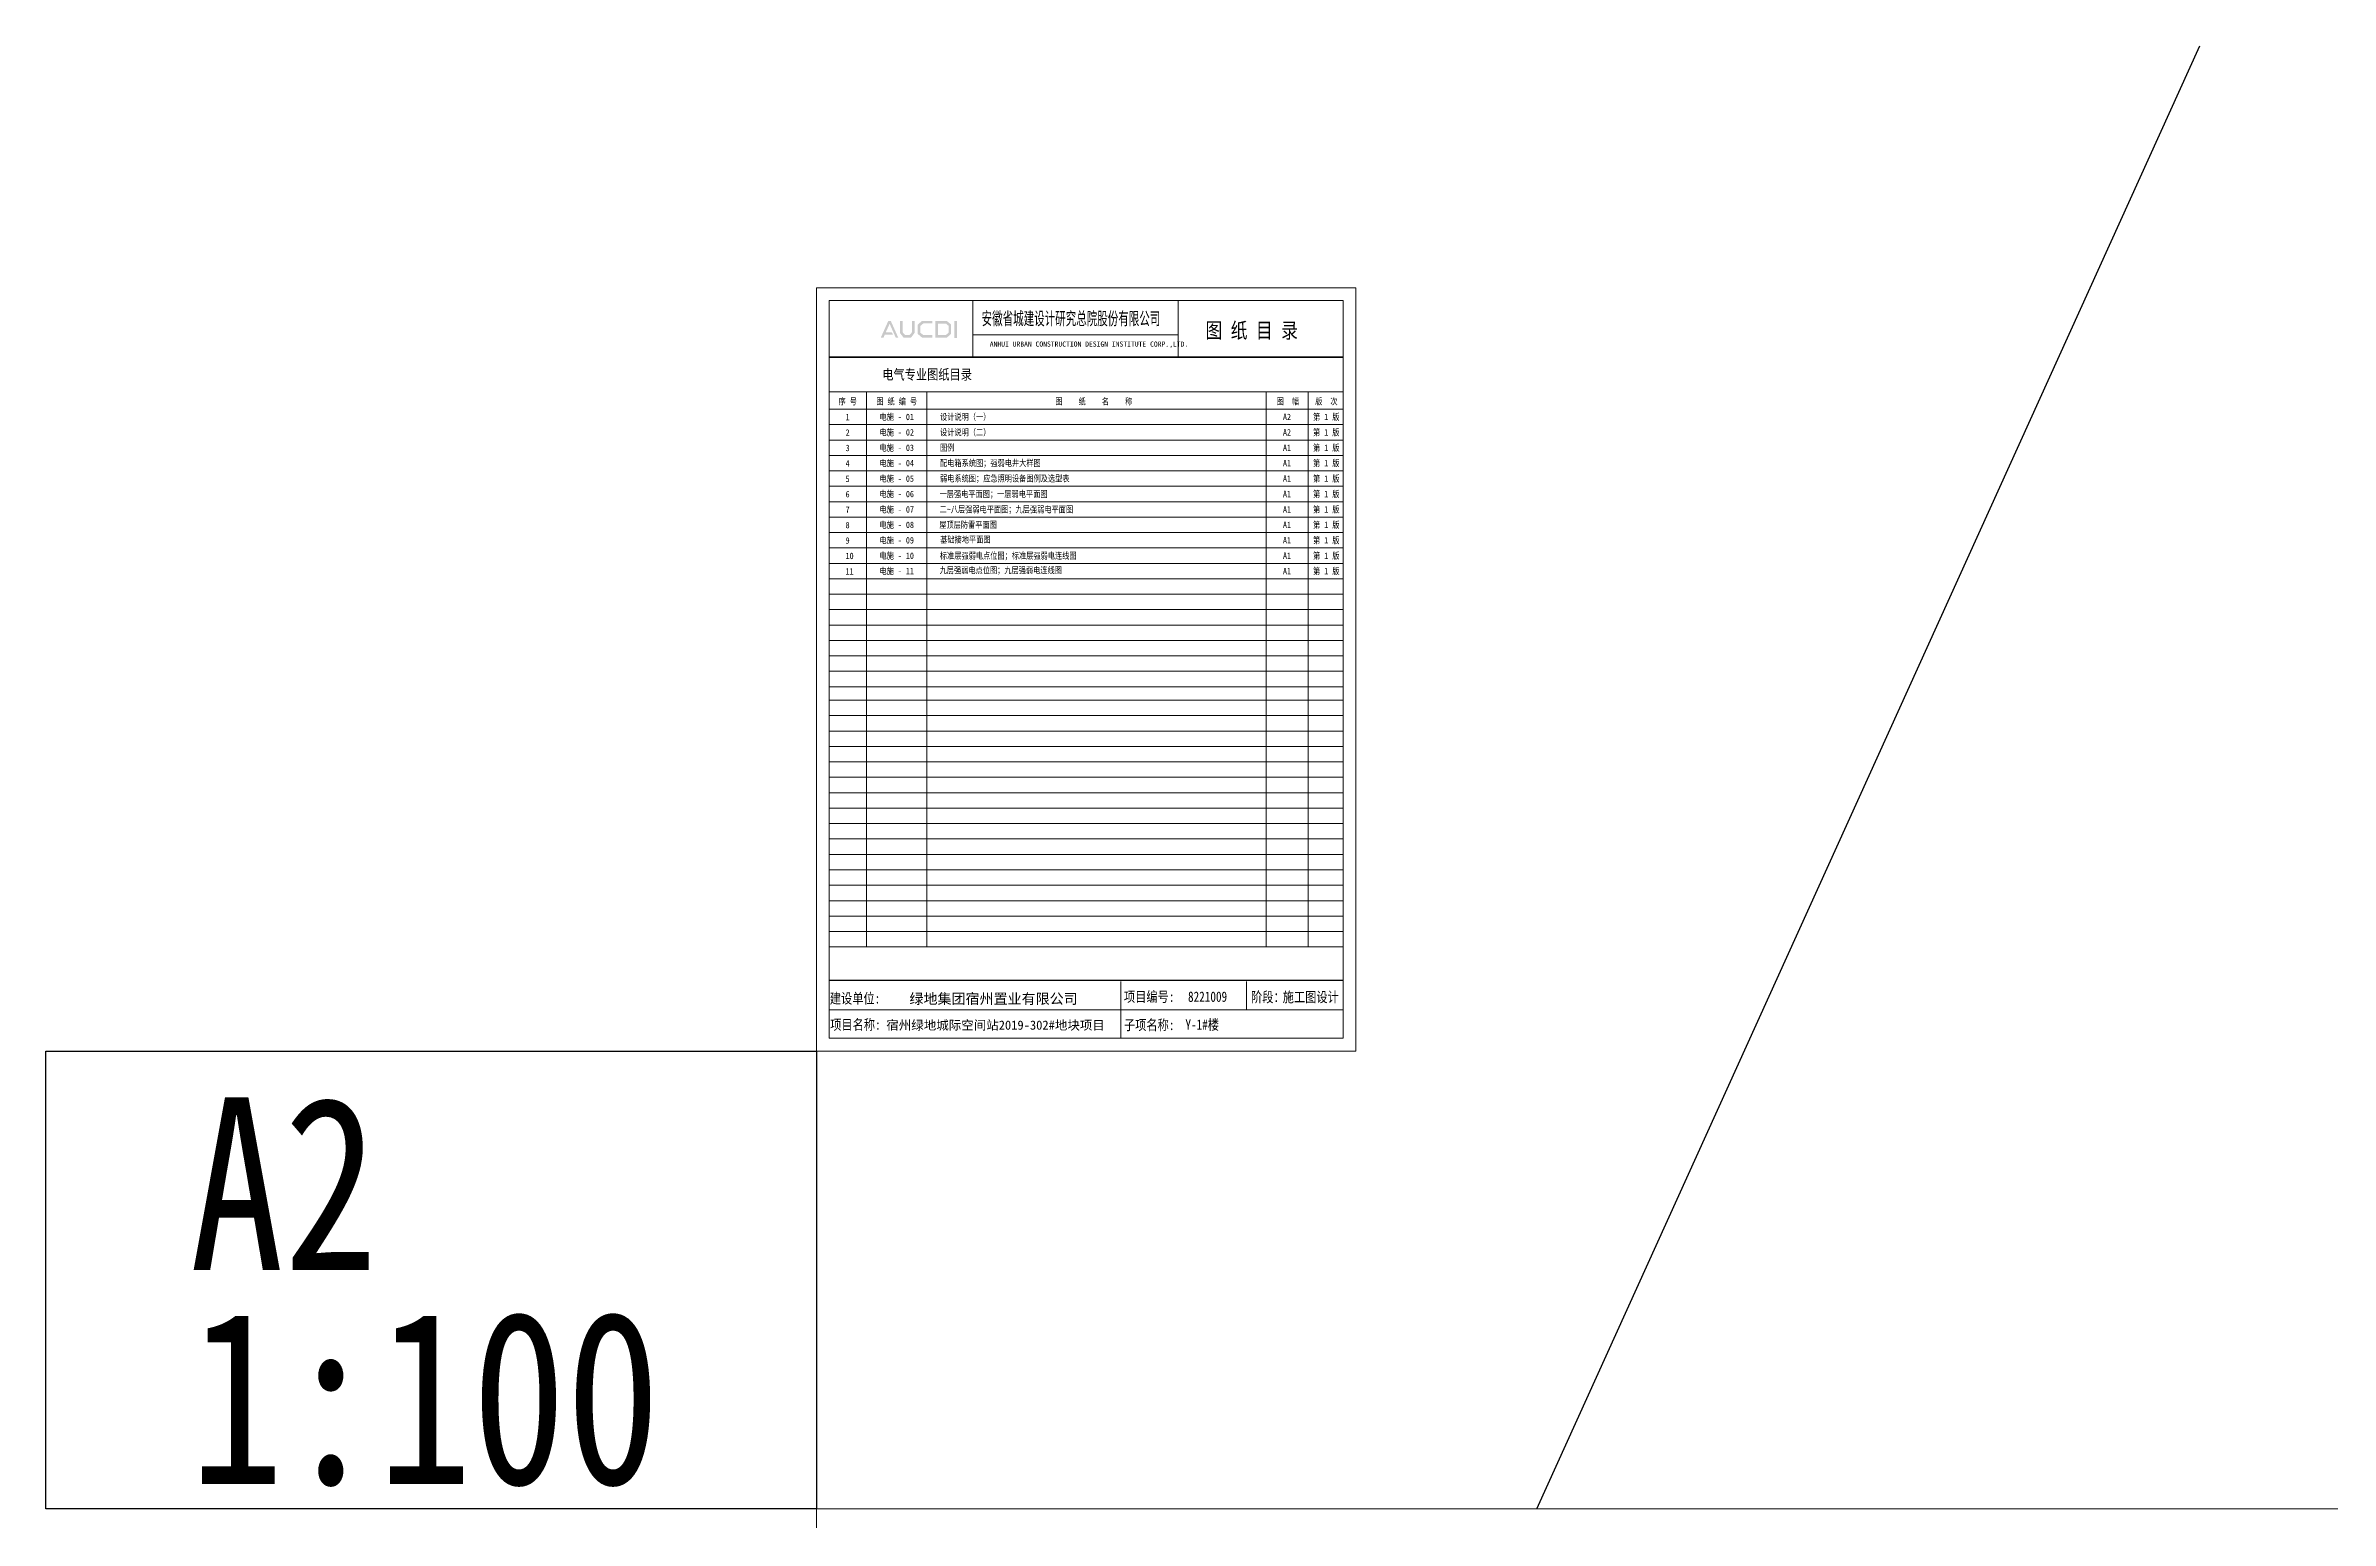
# Model space of a CAD drawing. Extents: x 3753737 to 4713801, y -857380 to 24339.
# Drawn here: x 3996613 to 4085536, y -588351 to -530973 of the extents above; entities that cross this region are included whole.
import ezdxf

# ---------------------------------------------------------------- set-up
doc = ezdxf.new("R2010")
doc.units = 0
doc.header["$LTSCALE"] = 1000
doc.header["$MEASUREMENT"] = 0
for name, color, linetype in [('!!电气', 1, 'CONTINUOUS'), ('text', 7, 'CONTINUOUS'), ('图签文字', 4, 'CONTINUOUS')]:
    doc.layers.add(name, color=color, linetype=linetype)
doc.layers.add('图框', color=147, linetype='CONTINUOUS', lineweight=20)
doc.layers.add('图签', color=147, linetype='CONTINUOUS', lineweight=18)
doc.styles.add('宋体', font='', dxfattribs={"height": 4})
doc.styles.add('建筑图签-1', font='simhei.ttf', dxfattribs={"width": 0.7})
doc.styles.add('黑体', font='simhei.ttf')
doc.styles.get('宋体').set_extended_font_data('SimSun')

msp = doc.modelspace()

# ---------------------------------------------------------------- hatches: boundary and pattern name
at = {"layer": '图签文字'}
h = msp.add_hatch(color=4, dxfattribs=at)
h.paths.add_polyline_path([(4031982, -541685.8), (4032088.8, -541685.8), (4032088.8, -542340.5), (4031982, -542340.5)])
h.paths.add_polyline_path([(4031342.2, -541784.9), (4031342.2, -542232), (4031648.7, -542232), (4031754.3, -542141.3), (4031754.3, -541870.5), (4031651.9, -541784.9)], flags=16)
h.paths.add_polyline_path([(4031241.9, -541684.5), (4031241.9, -542332.4), (4031685.9, -542332.4), (4031854.6, -542187.4), (4031854.6, -541823.6), (4031688.3, -541684.5)])
h.paths.add_polyline_path([(4031120.4, -541681.4), (4031120.4, -541779.4), (4030774.4, -541779.4), (4030661.5, -541873.7), (4030661.5, -542145.6), (4030774.4, -542232.5), (4031122.3, -542232.5), (4031122.3, -542336), (4030728.1, -542336), (4030556, -542188.1), (4030556, -541823.8), (4030724.4, -541681.4)])
h.paths.add_polyline_path([(4029859.9, -541682.9), (4029962.5, -541682.9), (4029962.5, -542117), (4030059.4, -542228.8), (4030238.4, -542228.8), (4030335.3, -542117), (4030335.3, -541682.9), (4030432.2, -541682.9), (4030432.2, -542148.7), (4030292.4, -542333.1), (4030005.3, -542333.1), (4029859.9, -542146.8)])
h.paths.add_polyline_path([(4029407.9, -541684.1), (4029507.3, -541684.1), (4029798, -542333.8), (4029699.7, -542333.8), (4029460.4, -541794.7), (4029311.6, -542124.8), (4029542.4, -542124.8), (4029593.9, -542222.7), (4029270.1, -542222.7), (4029220.2, -542335.5), (4029115.6, -542335.5)])

# ---------------------------------------------------------------- linework, layer by layer
at = {"layer": '!!电气', "color": 1}
msp.add_line((4054645.6, -587899.4), (4080455.6, -530972.8), dxfattribs=at)
at = {"layer": 'text', "color": 2}
msp.add_lwpolyline([(4026611, -587899.4), (3996612.8, -587899.4), (3996612.8, -570091), (4026611, -570091)], close=True, dxfattribs=at)
at = {"layer": '图框'}
for p, q in [((4047111, -540891), (4027111, -540891)), ((4027111, -540891), (4027111, -569591)), ((4032704.3, -543091), (4032704.3, -540891)), ((4040695, -543091), (4040695, -540891)), ((4047111, -569591), (4047111, -540891)), ((4040674, -542229), (4032704.3, -542229)), ((4027111, -544441), (4047111, -544441)), ((4027111, -544441), (4027111, -564241)), ((4027111, -544441), (4027111, -568441)), ((4028555.2, -544441), (4028555.2, -566041)), ((4030912.3, -544441), (4030912.3, -566041)), ((4044122.6, -544441), (4044122.6, -566041)), ((4045756.8, -544441), (4045756.8, -566041)), ((4027111, -545116), (4047111, -545116)), ((4027111, -545116), (4047111, -545116)), ((4047111, -545116), (4027111, -545116)), ((4047111, -545116), (4027111, -545116)), ((4047111, -545716), (4027111, -545716)), ((4047111, -546316), (4027111, -546316)), ((4027111, -546316), (4047111, -546316)), ((4027111, -546316), (4047111, -546316)), ((4047111, -546316), (4027111, -546316)), ((4027111, -546916), (4047111, -546916)), ((4027111, -546916), (4047111, -546916)), ((4047111, -546916), (4027111, -546916)), ((4047111, -546916), (4027111, -546916)), ((4027111, -547516), (4047111, -547516)), ((4027111, -547516), (4047111, -547516)), ((4047111, -547516), (4027111, -547516)), ((4047111, -547516), (4027111, -547516)), ((4027111, -548116), (4047111, -548116)), ((4027111, -548116), (4047111, -548116)), ((4047111, -548116), (4027111, -548116)), ((4047111, -548116), (4027111, -548116)), ((4047111, -548116), (4027111, -548116)), ((4047111, -548116), (4027111, -548116)), ((4047111, -548716), (4027111, -548716)), ((4027111, -548716), (4047111, -548716)), ((4027111, -548716), (4047111, -548716)), ((4047111, -548716), (4027111, -548716)), ((4027111, -549316), (4047111, -549316)), ((4027111, -549316), (4047111, -549316)), ((4047111, -549316), (4027111, -549316)), ((4047111, -549316), (4027111, -549316)), ((4027111, -549916), (4047111, -549916)), ((4027111, -549916), (4047111, -549916)), ((4047111, -549916), (4027111, -549916)), ((4047111, -549916), (4027111, -549916)), ((4027111, -550516), (4047111, -550516)), ((4027111, -550516), (4047111, -550516)), ((4047111, -550516), (4027111, -550516)), ((4047111, -550516), (4027111, -550516)), ((4047111, -550516), (4027111, -550516)), ((4047111, -550516), (4027111, -550516)), ((4047111, -551116), (4027111, -551116)), ((4027111, -551116), (4047111, -551116)), ((4027111, -551116), (4047111, -551116)), ((4047111, -551116), (4027111, -551116)), ((4027111, -551716), (4047111, -551716)), ((4027111, -551716), (4047111, -551716)), ((4047111, -551716), (4027111, -551716)), ((4047111, -551716), (4027111, -551716)), ((4027111, -552316), (4047111, -552316)), ((4027111, -552316), (4047111, -552316)), ((4047111, -552316), (4027111, -552316)), ((4047111, -552316), (4027111, -552316)), ((4027111, -552916), (4047111, -552916)), ((4027111, -552916), (4047111, -552916)), ((4047111, -552916), (4027111, -552916)), ((4047111, -552916), (4027111, -552916)), ((4047111, -552916), (4027111, -552916)), ((4047111, -552916), (4027111, -552916)), ((4047111, -553516), (4027111, -553516)), ((4027111, -553516), (4047111, -553516)), ((4027111, -553516), (4047111, -553516)), ((4047111, -553516), (4027111, -553516)), ((4027111, -554116), (4047111, -554116)), ((4027111, -554116), (4047111, -554116)), ((4047111, -554116), (4027111, -554116)), ((4047111, -554116), (4027111, -554116)), ((4047111, -554716), (4027111, -554716)), ((4047111, -555316), (4027111, -555316)), ((4047111, -555316), (4027111, -555316)), ((4047111, -555916), (4027111, -555916)), ((4047111, -556441), (4027111, -556441)), ((4027111, -556441), (4047111, -556441)), ((4027111, -556441), (4047111, -556441)), ((4047111, -556441), (4027111, -556441)), ((4027111, -557041), (4047111, -557041)), ((4027111, -557041), (4047111, -557041)), ((4047111, -557041), (4027111, -557041)), ((4047111, -557041), (4027111, -557041)), ((4027111, -557641), (4047111, -557641)), ((4027111, -557641), (4047111, -557641)), ((4047111, -557641), (4027111, -557641)), ((4047111, -557641), (4027111, -557641)), ((4027111, -558241), (4047111, -558241)), ((4027111, -558241), (4047111, -558241)), ((4047111, -558241), (4027111, -558241)), ((4047111, -558241), (4027111, -558241)), ((4047111, -558241), (4027111, -558241)), ((4047111, -558241), (4027111, -558241)), ((4047111, -558841), (4027111, -558841)), ((4027111, -558841), (4047111, -558841)), ((4027111, -558841), (4047111, -558841)), ((4047111, -558841), (4027111, -558841)), ((4027111, -559441), (4047111, -559441)), ((4027111, -559441), (4047111, -559441)), ((4047111, -559441), (4027111, -559441)), ((4047111, -559441), (4027111, -559441)), ((4027111, -560041), (4047111, -560041)), ((4027111, -560041), (4047111, -560041)), ((4047111, -560041), (4027111, -560041)), ((4047111, -560041), (4027111, -560041)), ((4027111, -560641), (4047111, -560641)), ((4027111, -560641), (4047111, -560641)), ((4047111, -560641), (4027111, -560641)), ((4047111, -560641), (4027111, -560641)), ((4047111, -560641), (4027111, -560641)), ((4047111, -560641), (4027111, -560641)), ((4047111, -561241), (4027111, -561241)), ((4027111, -561241), (4047111, -561241)), ((4027111, -561241), (4047111, -561241)), ((4047111, -561241), (4027111, -561241)), ((4027111, -561841), (4047111, -561841)), ((4027111, -561841), (4047111, -561841)), ((4047111, -561841), (4027111, -561841)), ((4047111, -561841), (4027111, -561841)), ((4027111, -562441), (4047111, -562441)), ((4027111, -562441), (4047111, -562441)), ((4047111, -562441), (4027111, -562441)), ((4047111, -562441), (4027111, -562441)), ((4027111, -563041), (4047111, -563041)), ((4027111, -563041), (4047111, -563041)), ((4047111, -563041), (4027111, -563041)), ((4047111, -563041), (4027111, -563041)), ((4047111, -563041), (4027111, -563041)), ((4047111, -563041), (4027111, -563041)), ((4047111, -563641), (4027111, -563641)), ((4027111, -563641), (4047111, -563641)), ((4027111, -563641), (4047111, -563641)), ((4047111, -563641), (4027111, -563641)), ((4027111, -564241), (4047111, -564241)), ((4027111, -564241), (4047111, -564241)), ((4047111, -564241), (4027111, -564241)), ((4047111, -564241), (4027111, -564241)), ((4027111, -564841), (4047111, -564841)), ((4027111, -564841), (4047111, -564841)), ((4047111, -564841), (4027111, -564841)), ((4047111, -564841), (4027111, -564841)), ((4047111, -564841), (4027111, -564841)), ((4047111, -564841), (4027111, -564841)), ((4047111, -565441), (4027111, -565441)), ((4027111, -565441), (4047111, -565441)), ((4027111, -565441), (4047111, -565441)), ((4047111, -565441), (4027111, -565441)), ((4047111, -566041), (4027111, -566041)), ((4038453.8, -567391), (4038453.8, -569591)), ((4043355.7, -567391), (4043355.7, -568490.8)), ((4027111, -568492), (4047111, -568490.5)), ((4027111, -569591), (4047111, -569591))]:
    msp.add_line(p, q, dxfattribs=at)
for points in [[(4047611, -540391), (4047611, -570091), (4026611, -570091), (4026611, -540391)], [(4047611, -540391), (4047611, -570091), (4026611, -570091), (4026611, -540391)], [(4027111, -569591), (4047111, -569591), (4047111, -540891), (4027111, -540891)], [(4026611, -587899.4), (4086010.8, -587899.4), (4086010.8, -629853.6), (4026611, -629853.6)]]:
    msp.add_lwpolyline(points, close=True, dxfattribs=at)
at = {"layer": '图框', "const_width": 56.2}
for points in [[(4027111, -543091), (4047111, -543091)], [(4027111, -567340.8), (4047111, -567340.8)]]:
    msp.add_lwpolyline(points, dxfattribs=at)

# ---------------------------------------------------------------- texts
at = {"layer": 'text', "color": 2, "style": '黑体', "width": 0.8}
for s, p in [('A2', (4002216.3, -578616.6)), ('1:100', (4002216.3, -586942.7))]:
    msp.add_text(s, height=6729.45, dxfattribs=at).set_placement(p)
at = {"layer": '图签', "color": 6, "style": '宋体'}
for s, height, p in [('绿地集团宿州置业有限公司', 400, (4030233.9, -568257.1)), ('宿州绿地城际空间站2019-302#地块项目', 356.677, (4029329.4, -569261.9))]:
    msp.add_text(s, height=height, dxfattribs=at).set_placement(p)
at = {"layer": '图签文字', "color": 7, "style": '建筑图签-1'}
for s, height, width, p in [('安徽省城建设计研究总院股份有限公司', 500, 0.6, (4033041.5, -541836.6)), ('图 纸 目 录', 600, 0.8, (4041753.9, -542350.6)), ('序 号', 250, 0.8, (4027473.4, -544939.8)), ('图 纸 编 号', 250, 0.8, (4028941.1, -544939.8)), ('图    纸    名    称', 250, 0.8, (4035908.1, -544939.8)), ('图  幅', 250, 0.8, (4044526.7, -544939.8)), ('版  次', 250, 0.8, (4046023.1, -544939.8)), ('2', 250, 0.8, (4027747.6, -546150.3)), ('1', 250, 0.8, (4027747.6, -545550.3)), ('电施 - 01', 250, 0.8, (4029065.6, -545541.7)), ('电施 - 02', 250, 0.8, (4029065.6, -546141.7)), ('设计说明（一）', 250, 0.8, (4031422.8, -545541.7)), ('设计说明（二）', 250, 0.8, (4031422.8, -546141.7)), ('A2', 250, 0.8, (4044770.9, -545541.7)), ('A2', 250, 0.8, (4044770.9, -546141.7)), ('第 1 版', 250, 0.8, (4045940.4, -545541.7)), ('第 1 版', 250, 0.8, (4045940.4, -546141.7)), ('3', 250, 0.8, (4027747.6, -546750.3)), ('电施 - 03', 250, 0.8, (4029065.6, -546741.7)), ('图例', 250, 0.8, (4031422.8, -546736.9)), ('A1', 250, 0.8, (4044770.9, -546741.7)), ('第 1 版', 250, 0.8, (4045940.4, -546741.7)), ('4', 250, 0.8, (4027747.6, -547350.3)), ('5', 250, 0.8, (4027747.6, -547950.3)), ('电施 - 04', 250, 0.8, (4029065.6, -547341.7)), ('电施 - 05', 250, 0.8, (4029065.6, -547941.7)), ('弱电系统图；应急照明设备图例及选型表', 250, 0.8, (4031422.8, -547936.9)), ('配电箱系统图；强弱电井大样图', 250, 0.8, (4031422.8, -547336.9)), ('A1', 250, 0.8, (4044770.9, -547341.7)), ('A1', 250, 0.8, (4044770.9, -547941.7)), ('第 1 版', 250, 0.8, (4045940.4, -547341.7)), ('第 1 版', 250, 0.8, (4045940.4, -547941.7)), ('6', 250, 0.8, (4027747.6, -548550.3)), ('电施 - 06', 250, 0.8, (4029065.6, -548541.7)), ('一层强电平面图；一层弱电平面图', 250, 0.8, (4031405.9, -548541)), ('A1', 250, 0.8, (4044770.9, -548541.7)), ('第 1 版', 250, 0.8, (4045940.4, -548541.7)), ('8', 250, 0.8, (4027747.6, -549750.3)), ('7', 250, 0.8, (4027747.6, -549150.3)), ('电施 - 07', 250, 0.8, (4029065.6, -549141.7)), ('电施 - 08', 250, 0.8, (4029065.6, -549741.7)), ('屋顶层防雷平面图', 250, 0.8, (4031395.2, -549738.1)), ('二~八层强弱电平面图；九层强弱电平面图', 250, 0.8, (4031405.9, -549141)), ('A1', 250, 0.8, (4044770.9, -549141.7)), ('A1', 250, 0.8, (4044770.9, -549741.7)), ('第 1 版', 250, 0.8, (4045940.4, -549141.7)), ('第 1 版', 250, 0.8, (4045940.4, -549741.7)), ('9', 250, 0.8, (4027747.6, -550350.3)), ('电施 - 09', 250, 0.8, (4029065.6, -550341.7)), ('基础接地平面图', 250, 0.8, (4031427.2, -550313.8)), ('A1', 250, 0.8, (4044770.9, -550341.7)), ('第 1 版', 250, 0.8, (4045940.4, -550341.7)), ('10', 250, 0.8, (4027747.6, -550950.3)), ('11', 250, 0.8, (4027747.6, -551550.3)), ('电施 - 10', 250, 0.8, (4029065.6, -550941.7)), ('电施 - 11', 250, 0.8, (4029065.6, -551541.7)), ('九层强弱电点位图；九层强弱电连线图', 250, 0.8, (4031405.9, -551507.8)), ('标准层强弱电点位图；标准层强弱电连线图', 250, 0.8, (4031416.5, -550942.8)), ('A1', 250, 0.8, (4044770.9, -550941.7)), ('A1', 250, 0.8, (4044770.9, -551541.7)), ('第 1 版', 250, 0.8, (4045940.4, -550941.7)), ('第 1 版', 250, 0.8, (4045940.4, -551541.7)), (' 建设单位: ', 400, 0.8, (4026914.7, -568242.1)), ('项目编号:', 400, 0.8, (4038581.3, -568177)), ('阶段：', 400, 0.8, (4043528.5, -568189.5)), ('项目名称:', 400, 0.8, (4027148.2, -569264.5)), ('子项名称:', 400, 0.8, (4038581.3, -569276.8))]:
    msp.add_text(s, height=height, dxfattribs=dict(at, width=width)).set_placement(p)
at = {"layer": '图签文字', "linetype": 'Continuous', "style": '建筑图签-1', "width": 0.91}
msp.add_text('ANHUI URBAN CONSTRUCTION DESIGN INSTITUTE CORP.,LTD.', height=200, dxfattribs=at).set_placement((4033357.6, -542683))
at = {"layer": '图签文字', "style": '建筑图签-1', "width": 0.8}
msp.add_text('电气专业图纸目录', height=400, dxfattribs=at).set_placement((4029173, -543965.5))
at = {"layer": '图签文字', "color": 6, "style": '建筑图签-1', "width": 0.8}
for s, p in [('8221009', (4041074.1, -568177)), ('施工图设计', (4044761.1, -568189.5)), ('Y-1#楼', (4040974.3, -569264.5))]:
    msp.add_text(s, height=400, dxfattribs=at).set_placement(p)

doc.saveas('drawing.dxf')
